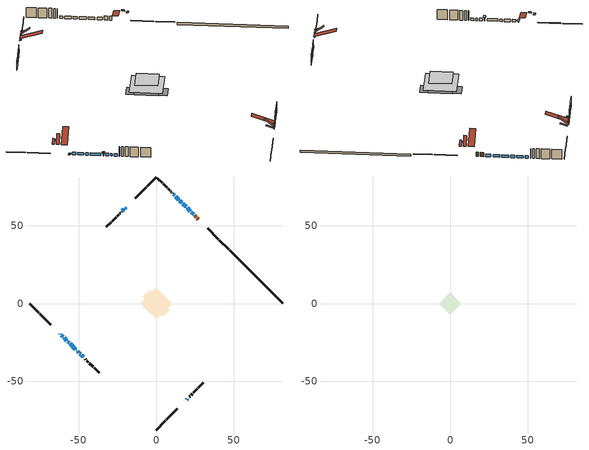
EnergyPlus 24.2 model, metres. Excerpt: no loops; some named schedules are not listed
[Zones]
conditioned space
 floor outside (Floor1 construction): -2.69,0 0,2.69 2.69,0 0,-2.69 z1.07
 floor adiabatic (Floor3 construction): -7.42,0 0,7.42 7.42,0 0,-7.42 z1.07
 floor adiabatic (AdiabaticFloorConstruction): -10.27,0 0,10.27 10.27,0 0,-10.27 z3.51
 floor foundation (Slab1 construction): -8.57,4.29 -4.29,8.57 8.57,-4.29 4.29,-8.57 z0
 wall outside (RimJoist1 construction): 0,-81.57 5.91,-75.66 / -81.57,0 -75.66,-5.91 / 0,81.57 -5.91,75.66 / 46.64,34.93 40.73,40.84 z1.07:1.37
 wall outside (RimJoist2 construction): 6.57,-75 13.59,-67.97 / -75,-6.57 -67.97,-13.59 / -6.57,75 -13.59,67.97 / 40.07,41.49 33.05,48.52 z1.07:1.37
 wall outside (AdiabaticWallConstruction 1): 27.1,54.47 26.53,55.04 / 25.87,55.7 24.78,56.79 z1.07:3.1
 wall outside (AdiabaticWallConstruction): -62.03,-19.54 -61.82,-19.75 z1.07:1.36; -61.17,-20.4 -60.09,-21.48 / 24.12,57.45 22.6,58.96 / -59.43,-22.13 -57.6,-23.97 / 21.95,59.62 19.85,61.72 / 19.19,62.38 17.15,64.41 / 19.54,-62.03 19.99,-61.58 / -56.94,-24.62 -56.18,-25.38 / 16.5,65.07 15.29,66.28 / -55.53,-26.04 -52.22,-29.34 / 14.64,66.93 12.57,68.99 / -50.7,-30.87 -49.86,-31.71 / -20.85,60.72 -21.85,59.72 / -49.2,-32.36 -48.73,-32.84 / -48.07,-33.5 -47.2,-34.36 / 11.92,69.65 11.03,70.54 z1.07:2.29; -51.57,-30 -51.35,-30.22 z1.07:2.67
 wall outside (Wall1 construction): 20.65,-60.92 20.71,-60.86 / -46.55,-35.02 -46.48,-35.09 / -22.5,59.06 -22.57,59 / 10.37,71.2 10.3,71.26 z1.07:5.95
 wall outside (Wall2 construction): 21.37,-60.2 21.8,-59.77 / -45.82,-35.74 -45.39,-36.17 / -23.23,58.34 -23.66,57.91 / 9.65,71.92 9.22,72.35 z1.07:5.95
 wall outside (Wall3 construction): 22.46,-59.11 23.36,-58.21 / -44.73,-36.83 -43.84,-37.73 / -24.32,57.25 -25.21,56.35 / 8.56,73.01 7.66,73.91 z1.07:5.95
 wall outside (Wall4 construction): 24.01,-57.55 26.52,-55.05 / -43.18,-38.39 -40.67,-40.89 / -25.87,55.7 -28.38,53.19 / 7,74.56 4.5,77.07 z1.07:5.95
 wall outside (Wall5 construction): 27.18,-54.39 30.36,-51.21 / -40.02,-41.55 -36.83,-44.73 / -29.03,52.53 -32.22,49.35 / 3.84,77.73 0.66,80.91 z1.07:5.95
 wall foundation (FoundationWall1 construction): 81.57,0 47.3,34.27 z0:1.07
 window (WindowConstruction 15): -62.03,-19.54 -61.82,-19.74 z1.07:1.36
 window (WindowConstruction 5): -61.17,-20.4 -60.09,-21.48 z1.07:2.29
 window (WindowConstruction 6): 24.12,57.45 22.6,58.96 z1.07:2.29
 window (WindowConstruction 7): -59.43,-22.13 -57.6,-23.97 z1.07:2.29
 window (WindowConstruction 8): 21.95,59.62 19.85,61.72 z1.07:2.29
 window (WindowConstruction 9): 19.19,62.38 17.15,64.41 z1.07:2.29
 window (WindowConstruction 10): 19.54,-62.03 19.99,-61.58 z1.07:2.29
 window (WindowConstruction 11): -56.94,-24.62 -56.18,-25.38 z1.07:2.29
 window (WindowConstruction 12): 16.5,65.07 15.29,66.27 z1.07:2.29
 window (WindowConstruction 13): -55.53,-26.04 -52.22,-29.34 z1.07:2.29
 window (WindowConstruction 14): 14.64,66.93 12.57,68.99 z1.07:2.29
 window (WindowConstruction 16): -51.57,-30 -51.35,-30.21 z1.07:2.67
 window (WindowConstruction): -50.7,-30.87 -49.86,-31.71 z1.07:2.29
 window (WindowConstruction 1): -20.85,60.72 -21.85,59.72 z1.07:2.29
 window (WindowConstruction 2): -49.2,-32.36 -48.73,-32.84 z1.07:2.29
 window (WindowConstruction 3): -48.07,-33.5 -47.2,-34.36 z1.07:2.29
 window (WindowConstruction 4): 11.92,69.65 11.03,70.54 z1.07:2.29
 door (Door): 27.1,54.47 26.53,55.04 z1.07:3.1
 door (Door 1): 25.87,55.7 24.78,56.79 z1.07:3.1
 ceiling adiabatic (AdiabaticFloorConstruction): 0,-10.27 10.27,0 0,10.27 -10.27,0 z3.51
 roof outside (Roof1 construction): 14.84,-66.73,5.95 12.61,-64.5,7 12.02,-65.09,7 14.25,-67.32,5.95; -66.73,-14.84,5.95 -64.5,-12.61,7 -65.09,-12.02,7 -67.32,-14.25,5.95; -14.84,66.73,5.95 -12.61,64.5,7 -12.02,65.09,7 -14.25,67.32,5.95; 31.8,49.76,5.95 29.58,47.54,7 30.16,46.95,7 32.39,49.18,5.95
 roof outside (Roof2 construction): 16.39,-65.17,5.95 13.51,-62.29,9.01 12.61,-63.19,9.01 15.49,-66.07,5.95; -65.17,-16.39,5.95 -62.29,-13.51,9.01 -63.19,-12.61,9.01 -66.07,-15.49,5.95; -16.39,65.17,5.95 -13.51,62.29,9.01 -12.61,63.19,9.01 -15.49,66.07,5.95; 30.25,51.32,5.95 27.36,48.44,9.01 28.26,47.53,9.01 31.15,50.42,5.95
 roof outside (AdiabaticRoofConstruction): -20.19,61.37,5.95 -19.57,60.75,6.24 -18.92,61.41,6.24 -19.54,62.03,5.95
 skylight (SkylightConstruction): -20.19,61.37,5.95 -19.57,60.76,6.24 -18.92,61.41,6.24 -19.54,62.03,5.95
attic - vented
 floor to conditioned space (Floor2 construction Reversed): -7.14,0 0,7.14 7.14,0 0,-7.14 z5.95
 roof outside (Roof3 construction): 18.88,-62.68,5.95 11.93,-55.73,9.22 10.1,-57.56,9.22 17.05,-64.51,5.95; -62.68,-18.88,5.95 -55.73,-11.93,9.22 -57.56,-10.1,9.22 -64.51,-17.05,5.95; -18.88,62.68,5.95 -11.93,55.73,9.22 -10.1,57.56,9.22 -17.05,64.51,5.95; 27.76,53.81,5.95 20.8,46.86,9.22 22.64,45.03,9.22 29.59,51.98,5.95
shading: -61.61,-19.95 -62.24,-19.33 -63.2,-20.3 -62.58,-20.92 z1.66; -51.14,-30.43 -51.78,-29.79 -52.75,-30.76 -52.11,-31.39 z2.97
[Building]
Building 1: Terrain=Suburbs
[Site:Location]
Vancouver Intl AP_BC: Latitude {deg}=49.19; Longitude {deg}=-123.18; Time Zone {hr}=-8; Elevation {m}=4; Keep Site Location Information=Yes
[Site:GroundTemperature:Shallow]
8.06451, 6.96315, 6.87495, 7.3976, 9.49575, 11.5841, 13.3946, 14.5416, 14.639, 13.7062, 11.9418, 9.91751
[Site:WaterMainsTemperature]
Calculation Method=Schedule; Temperature Schedule=mains temperature schedule
[Material] Roughness=Rough; Thermal Absorptance=0.9
Name | Thickness {m} | Conductivity {W/m-K} | Density {kg/m3} | Specific Heat {J/kg-K} | Solar Absorptance | Visible Absorptance
asphalt or fiberglass shingles | 0.00635 | 0.162714 | 1121.4 | 1465.45 | 0.4 | 0.4
asphalt or fiberglass shingles 1 | 0.00635 | 0.162714 | 1121.4 | 1465.45 | 0.7 | 0.7
ceiling loosefill ins | 0.338667 | 0.0480833 | 16.02 | 1046.75 | 0.7 | 0.7
ceiling stud and cavity | 0.1397 | 0.666682 | 65.682 | 1177.47 | 0.7 | 0.7
concrete 4.0 in. | 0.1016 | 1.803125 | 2242.8 | 837.4 | 0.7 | 0.7
concrete 8.0 in. | 0.2032 | 1.803125 | 2242.8 | 837.4 | 0.7 | 0.7
door material | 0.04445 | 0.0451087 | 512.64 | 1214.23 | 0.7 | 0.7
exterior vertical ins | 0.0610394 | 0.029427 | 32.04 | 1214.23 | 0.7 | 0.7
floor covering | 0.0127 | 0.0433444 | 54.468 | 1339.84 | 0.6 | 0.6
floor covering 1 | 0.0127 | 9.015625 | 54.468 | 1339.84 | 0.6 | 0.6
floor rigid ins; roof rigid ins 1; wall rigid ins 1 | 0.512978 | 0.029427 | 32.04 | 1214.23 | 0.7 | 0.7
floor stud and cavity | 0.1397 | 1.61265 | 92.3553 | 1139.71 | 0.7 | 0.7
floor stud and cavity 1 | 0.0889 | 0.194033 | 50.32683 | 1063.81 | 0.7 | 0.7
floor stud and cavity 2 | 0.1397 | 1.75129 | 37.0049 | 1207.88 | 0.7 | 0.7
furniture material conditioned space 1 | 0.1524 | 0.115458 | 640.8 | 1214.23 | 0.6 | 0.6
gypsum board | 0.0127 | 0.160291 | 801 | 837.4 | 0.6 | 0.6
gypsum board 1 | 0.0127 | 0.160291 | 801 | 837.4 | 0.7 | 0.7
interior horizontal ins | 0.0647705 | 0.029427 | 32.04 | 1214.23 | 0.7 | 0.7
osb sheathing 0.5 in. | 0.0127 | 0.115458 | 512.64 | 1214.23 | 0.7 | 0.7
osb sheathing 0.75 in. | 0.01905 | 0.115458 | 512.64 | 1214.23 | 0.7 | 0.7
osb sheathing 2.0 in. | 0.0508 | 0.115458 | 512.64 | 1214.23 | 0.7 | 0.7
rim joist rigid ins; roof rigid ins; wall rigid ins | 0.051816 | 0.029427 | 32.04 | 1214.23 | 0.7 | 0.7
rim joist stud and cavity | 0.0508 | 0.0405436 | 125.044 | 1163.47 | 0.6 | 0.6
rim joist stud and cavity 1 | 0.0508 | 0.0292424 | 125.044 | 1163.47 | 0.6 | 0.6
roof stud and cavity | 0.2032 | 0.176511 | 78.34581 | 1123.46 | 0.7 | 0.7
roof stud and cavity 1 | 0.2032 | 0.171845 | 78.34581 | 1123.46 | 0.7 | 0.7
roof stud and cavity 2 | 0.18415 | 1.78685 | 37.0049 | 1207.88 | 0.6 | 0.6
wall stud and cavity | 0.1397 | 0.0822159 | 139.0536 | 1170.24 | 0.7 | 0.7
wall stud and cavity 1 | 0.1397 | 0.204483 | 139.0536 | 1170.24 | 0.7 | 0.7
wall stud and cavity 2 | 0.1397 | 0.22224 | 139.0536 | 1170.24 | 0.7 | 0.7
wall stud and cavity 3 | 0.1397 | 0.215597 | 139.0536 | 1170.24 | 0.7 | 0.7
wall stud and cavity 4 | 0.1397 | 0.220388 | 139.0536 | 1170.24 | 0.7 | 0.7
wall stud and cavity 5 | 0.0889 | 0.380278 | 52.3479 | 1209.89 | 0.7 | 0.7
wall stud and cavity 6 | 0.0889 | 0.391764 | 83.0341 | 1211.67 | 0.7 | 0.7
wood siding | 0.0254 | 0.102417 | 544.68 | 1172.36 | 0.4 | 0.4
wood siding 1; wood siding 2; wood siding 3 | 0.0254 | 0.102417 | 544.68 | 1172.36 | 0.7 | 0.7
[WindowMaterial:SimpleGlazingSystem]
Name | U-Factor {W/m2-K} | Solar Heat Gain Coefficient
SkylightMaterial | 3.46922 | 0.6935
WindowMaterial | 3.04511 | 0.45
WindowMaterial 1 | 2.91452 | 0.67
WindowMaterial 10 | 3.01672 | 0.5
WindowMaterial 11 | 2.98322 | 0.56
WindowMaterial 12 | 2.95597 | 0.6
WindowMaterial 13 | 2.90941 | 0.66
WindowMaterial 14 | 2.92587 | 0.63
WindowMaterial 15 | 6.00221 | 0.51
WindowMaterial 16 | 3.07123 | 0.35
WindowMaterial 2 | 2.97187 | 0.62
WindowMaterial 3 | 2.97584 | 0.57
WindowMaterial 4 | 2.975272 | 0.57
WindowMaterial 5 | 2.91111 | 0.68
WindowMaterial 6 | 2.94518 | 0.61
WindowMaterial 7 | 2.88953 | 0.69
WindowMaterial 8 | 2.97754 | 0.59
WindowMaterial 9 | 2.92644 | 0.63
[Construction]
AdiabaticFloorConstruction: floor stud and cavity 2, floor rigid ins, osb sheathing 0.75 in., floor covering
AdiabaticRoofConstruction: asphalt or fiberglass shingles 1, roof rigid ins 1, osb sheathing 0.75 in., roof stud and cavity 2
AdiabaticWallConstruction: wood siding 2, wall rigid ins 1, wall stud and cavity 5, gypsum board
AdiabaticWallConstruction 1: wood siding 3, wall rigid ins 1, wall stud and cavity 5, gypsum board
Door; Door 1: door material
Floor1 construction: floor stud and cavity, osb sheathing 0.75 in., floor covering
Floor2 construction Reversed: gypsum board, ceiling stud and cavity, ceiling loosefill ins
Floor3 construction: floor stud and cavity 1, floor covering 1
FoundationWall1 construction: concrete 8.0 in., gypsum board 1
furniture construction conditioned space 1: furniture material conditioned space 1
PartitionWallConstruction: gypsum board, wall stud and cavity 6, gypsum board
RimJoist1 construction: wood siding 1, rim joist rigid ins, osb sheathing 2.0 in., rim joist stud and cavity
RimJoist2 construction: wood siding 1, osb sheathing 2.0 in., rim joist stud and cavity 1
Roof1 construction: asphalt or fiberglass shingles, roof rigid ins, osb sheathing 0.75 in., roof stud and cavity, gypsum board
Roof2 construction: asphalt or fiberglass shingles, roof rigid ins, osb sheathing 0.75 in., roof stud and cavity 1, gypsum board
Roof3 construction: asphalt or fiberglass shingles
SkylightConstruction: SkylightMaterial
Slab1 construction: concrete 4.0 in.
Wall1 construction: wood siding, osb sheathing 0.5 in., wall stud and cavity, gypsum board
Wall2 construction: wood siding, wall rigid ins, osb sheathing 0.5 in., wall stud and cavity 1, gypsum board
Wall3 construction: wood siding, wall rigid ins, osb sheathing 0.5 in., wall stud and cavity 2, gypsum board
Wall4 construction: wood siding, wall rigid ins, osb sheathing 0.5 in., wall stud and cavity 3, gypsum board
Wall5 construction: wood siding, wall rigid ins, osb sheathing 0.5 in., wall stud and cavity 4, gypsum board
WindowConstruction: WindowMaterial
WindowConstruction 1: WindowMaterial 1
WindowConstruction 10: WindowMaterial 10
WindowConstruction 11: WindowMaterial 11
WindowConstruction 12: WindowMaterial 12
WindowConstruction 13: WindowMaterial 13
WindowConstruction 14: WindowMaterial 14
WindowConstruction 15: WindowMaterial 15
WindowConstruction 16: WindowMaterial 16
WindowConstruction 2: WindowMaterial 2
WindowConstruction 3: WindowMaterial 3
WindowConstruction 4: WindowMaterial 4
WindowConstruction 5: WindowMaterial 5
WindowConstruction 6: WindowMaterial 6
WindowConstruction 7: WindowMaterial 7
WindowConstruction 8: WindowMaterial 8
WindowConstruction 9: WindowMaterial 9
[Zone] Multiplier=1; Part of Total Floor Area=Yes
Name | Volume {m3}
attic - vented | 54.8535
conditioned space | 720.9
[Space]
Name | Zone | Volume {m3}
attic - vented 1 | attic - vented | 54.8535
conditioned space 1 | conditioned space | 720.9
[ZoneInfiltration:EffectiveLeakageArea]
infil attic - vented 1: Zone or Space=attic - vented 1; Schedule=Always On Discrete; Effective Air Leakage Area {cm2}=4214.48; Stack Coefficient=0.000227896; Wind Coefficient=1.01997e-05
[ZoneMixing]
whole house fan mix: Zone or Space=attic - vented; Schedule=Always On Continuous; Design Flow Rate Calculation Method=Flow/Zone; Design Flow Rate {m3/s}=0; Source Zone or Space=conditioned space
[SurfaceProperty:ExposedFoundationPerimeter]
Slab1: Exposed Perimeter Calculation Method=TotalExposedPerimeter; Total Exposed Perimeter {m}=48.464
[InternalMass] Zone or ZoneList=conditioned space; Space or SpaceList=conditioned space 1
Name | Construction | Surface Area {m2}
furniture mass conditioned space 1 | furniture construction conditioned space 1 | 178.216
partition wall mass | PartitionWallConstruction | 335.51
[Lights]
interior lighting: Zone or ZoneList or Space or SpaceList=conditioned space 1; Schedule=interior lighting schedule; Design Level Calculation Method=LightingLevel; Lighting Level {W}=343.2; Return Air Fraction=0; Fraction Radiant=0.6; Fraction Visible=0.2; Fraction Replaceable=1
[People]
occupants: Zone or ZoneList or Space or SpaceList=conditioned space 1; Number of People Schedule=occupants schedule; Number of People Calculation Method=People; Number of People=3; Fraction Radiant=0.314171; Sensible Heat Fraction=0.56303; Activity Level Schedule=occupants activity schedule; Carbon Dioxide Generation Rate {m3/s-W}=0; Enable ASHRAE 55 Comfort Warnings=No; Mean Radiant Temperature Calculation Type=EnclosureAveraged
[ElectricEquipment] Zone or ZoneList or Space or SpaceList=conditioned space 1; Design Level Calculation Method=EquipmentLevel
Name | Schedule | Design Level {W} | Fraction Latent | Fraction Radiant | Fraction Lost
clothes dryer | clothes dryer schedule | 140.772 | 0.015 | 0.081 | 0.85
clothes washer | clothes washer schedule | 32.1985 | 0.03 | 0.162 | 0.7
cooking range | cooking range schedule | 215.147 | 0.08 | 0.432 | 0.2
dishwasher | dishwasher schedule | 66.8632 | 0.3 | 0.18 | 0.4
fridge | fridge schedule | 72.9452 | 0 | 0.6 | 0
mech vent bath fan 0 | mech vent bath fan 0 schedule | 50.2 | 0 | 0 | 1
mech vent bath fan 1 | mech vent bath fan 1 schedule | 50.2 | 0 | 0 | 1
mech vent house fan | mech vent house fan schedule | 0 | 0 | 0 | 1
mech vent house fan cfis | mech vent house fan cfis schedule | 0 | 0 | 0 | 0
mech vent range fan 0 | mech vent range fan 0 schedule | 57 | 0 | 0 | 1
misc plug loads | misc plug loads schedule | 494.7 | 0.045 | 0.513 | 0.1
whole house fan | Always On Discrete | 0 | 0 | 0 | 1
[OtherEquipment] Zone or ZoneList or Space or SpaceList=conditioned space 1; Design Level Calculation Method=EquipmentLevel
Name | Fuel Type | Schedule | Design Level {W} | Fraction Latent | Fraction Radiant | Fraction Lost
clothes dryer 1 | Electricity | clothes dryer schedule | 0 | 0.015 | 0.081 | 0.85
cooking range 1 | Electricity | cooking range schedule | 0 | 0.08 | 0.432 | 0.2
general water use latent | None | general water use schedule | 62.594 | 1 | 0 | 0
general water use sensible | None | general water use schedule | -61.6891 | 0 | 0.6 | 0
mech vent house fan latent load | None | Always On Discrete | 0 | 1 | 0 | 0
mech vent house fan sensible load | None | Always On Discrete | 0 | 0 | 0 | 0
water heater energy adjustment1 | NaturalGas | Always On Discrete | 0.01 | 0 | 0 | 1
[ZoneInfiltration:DesignFlowRate] Zone or ZoneList or Space or SpaceList=conditioned space 1; Schedule=Always On Discrete; Design Flow Rate Calculation Method=Flow/Zone; Design Flow Rate {m3/s}=0
infil flow; natural vent flow; whole house fan flow
[Foundation:Kiva]
Foundation Kiva 1: Initial Indoor Air Temperature {C}=18; Interior Horizontal Insulation Material=interior horizontal ins; Interior Horizontal Insulation Depth {m}=0; Interior Horizontal Insulation Width {m}=0.599999; Wall Height Above Grade {m}=1.07; Wall Depth Below Slab {m}=0.2032; Custom Block Material Name 1=exterior vertical ins; Custom Block Depth 1 {m}=1.07; Custom Block X Position 1 {m}=0.2159; Custom Block Z Position 1 {m}=0
[Foundation:Kiva:Settings]
Soil Conductivity {W/m-K}=0.849921; Soil Density {kg/m3}=1842.3; Soil Specific Heat {J/kg-K}=418.7; Ground Solar Absorptivity=0.9; Ground Thermal Absorptivity=0.9; Ground Surface Roughness {m}=0.03; Far-Field Width {m}=40; Deep-Ground Boundary Condition=ZeroFlux; Deep-Ground Depth {m}=40; Minimum Cell Dimension {m}=0.2; Maximum Cell Growth Coefficient=3; Simulation Timestep=Timestep
[Exterior:Lights]
exterior lighting: Schedule=exterior lighting schedule; Design Level {W}=75.6
[Schedule:Constant]
Name | Hourly Value
Always On Continuous; mech vent house fan schedule; mech vent house fan cfis schedule; Always On Discrete | 1
occupants activity schedule | 117.228
fridge schedule | 0
[Schedule:Week:Daily]
interior lighting schedule Week Rule - Jan1-Jan27: interior lighting schedule day, interior lighting schedule day, interior lighting schedule day, interior lighting schedule day, interior lighting schedule day, interior lighting schedule day, interior lighting schedule day, interior lighting schedule default day, interior lighting schedule default day, interior lighting schedule default day, interior lighting schedule default day, interior lighting schedule default day
interior lighting schedule Week Rule - Jan28-Feb3: interior lighting schedule day, interior lighting schedule day, interior lighting schedule day, interior lighting schedule day, interior lighting schedule day 1, interior lighting schedule day 1, interior lighting schedule day 1, interior lighting schedule default day, interior lighting schedule default day, interior lighting schedule default day, interior lighting schedule default day, interior lighting schedule default day
interior lighting schedule Week Rule - Feb4-Feb24: interior lighting schedule day 1, interior lighting schedule day 1, interior lighting schedule day 1, interior lighting schedule day 1, interior lighting schedule day 1, interior lighting schedule day 1, interior lighting schedule day 1, interior lighting schedule default day, interior lighting schedule default day, interior lighting schedule default day, interior lighting schedule default day, interior lighting schedule default day
interior lighting schedule Week Rule - Feb25-Mar3: interior lighting schedule day 1, interior lighting schedule day 1, interior lighting schedule day 1, interior lighting schedule day 1, interior lighting schedule day 2, interior lighting schedule day 2, interior lighting schedule day 2, interior lighting schedule default day, interior lighting schedule default day, interior lighting schedule default day, interior lighting schedule default day, interior lighting schedule default day
interior lighting schedule Week Rule - Mar4-Mar31: interior lighting schedule day 2, interior lighting schedule day 2, interior lighting schedule day 2, interior lighting schedule day 2, interior lighting schedule day 2, interior lighting schedule day 2, interior lighting schedule day 2, interior lighting schedule default day, interior lighting schedule default day, interior lighting schedule default day, interior lighting schedule default day, interior lighting schedule default day
interior lighting schedule Week Rule - Apr1-Apr28: interior lighting schedule day 3, interior lighting schedule day 3, interior lighting schedule day 3, interior lighting schedule day 3, interior lighting schedule day 3, interior lighting schedule day 3, interior lighting schedule day 3, interior lighting schedule default day, interior lighting schedule default day, interior lighting schedule default day, interior lighting schedule default day, interior lighting schedule default day
interior lighting schedule Week Rule - Apr29-May5: interior lighting schedule day 3, interior lighting schedule day 3, interior lighting schedule day 4, interior lighting schedule day 4, interior lighting schedule day 4, interior lighting schedule day 4, interior lighting schedule day 4, interior lighting schedule default day, interior lighting schedule default day, interior lighting schedule default day, interior lighting schedule default day, interior lighting schedule default day
interior lighting schedule Week Rule - May6-May26: interior lighting schedule day 4, interior lighting schedule day 4, interior lighting schedule day 4, interior lighting schedule day 4, interior lighting schedule day 4, interior lighting schedule day 4, interior lighting schedule day 4, interior lighting schedule default day, interior lighting schedule default day, interior lighting schedule default day, interior lighting schedule default day, interior lighting schedule default day
interior lighting schedule Week Rule - May27-Jun2: interior lighting schedule day 4, interior lighting schedule day 4, interior lighting schedule day 4, interior lighting schedule day 4, interior lighting schedule day 4, interior lighting schedule day 5, interior lighting schedule day 5, interior lighting schedule default day, interior lighting schedule default day, interior lighting schedule default day, interior lighting schedule default day, interior lighting schedule default day
interior lighting schedule Week Rule - Jun3-Jun30: interior lighting schedule day 5, interior lighting schedule day 5, interior lighting schedule day 5, interior lighting schedule day 5, interior lighting schedule day 5, interior lighting schedule day 5, interior lighting schedule day 5, interior lighting schedule default day, interior lighting schedule default day, interior lighting schedule default day, interior lighting schedule default day, interior lighting schedule default day
interior lighting schedule Week Rule - Jul1-Jul28: interior lighting schedule day 6, interior lighting schedule day 6, interior lighting schedule day 6, interior lighting schedule day 6, interior lighting schedule day 6, interior lighting schedule day 6, interior lighting schedule day 6, interior lighting schedule default day, interior lighting schedule default day, interior lighting schedule default day, interior lighting schedule default day, interior lighting schedule default day
interior lighting schedule Week Rule - Jul29-Aug4: interior lighting schedule day 6, interior lighting schedule day 6, interior lighting schedule day 6, interior lighting schedule day 7, interior lighting schedule day 7, interior lighting schedule day 7, interior lighting schedule day 7, interior lighting schedule default day, interior lighting schedule default day, interior lighting schedule default day, interior lighting schedule default day, interior lighting schedule default day
interior lighting schedule Week Rule - Aug5-Aug25: interior lighting schedule day 7, interior lighting schedule day 7, interior lighting schedule day 7, interior lighting schedule day 7, interior lighting schedule day 7, interior lighting schedule day 7, interior lighting schedule day 7, interior lighting schedule default day, interior lighting schedule default day, interior lighting schedule default day, interior lighting schedule default day, interior lighting schedule default day
interior lighting schedule Week Rule - Aug26-Sep1: interior lighting schedule day 7, interior lighting schedule day 7, interior lighting schedule day 7, interior lighting schedule day 7, interior lighting schedule day 7, interior lighting schedule day 7, interior lighting schedule day 8, interior lighting schedule default day, interior lighting schedule default day, interior lighting schedule default day, interior lighting schedule default day, interior lighting schedule default day
interior lighting schedule Week Rule - Sep2-Sep29: interior lighting schedule day 8, interior lighting schedule day 8, interior lighting schedule day 8, interior lighting schedule day 8, interior lighting schedule day 8, interior lighting schedule day 8, interior lighting schedule day 8, interior lighting schedule default day, interior lighting schedule default day, interior lighting schedule default day, interior lighting schedule default day, interior lighting schedule default day
interior lighting schedule Week Rule - Sep30-Oct6: interior lighting schedule day 8, interior lighting schedule day 9, interior lighting schedule day 9, interior lighting schedule day 9, interior lighting schedule day 9, interior lighting schedule day 9, interior lighting schedule day 9, interior lighting schedule default day, interior lighting schedule default day, interior lighting schedule default day, interior lighting schedule default day, interior lighting schedule default day
interior lighting schedule Week Rule - Oct7-Oct27: interior lighting schedule day 9, interior lighting schedule day 9, interior lighting schedule day 9, interior lighting schedule day 9, interior lighting schedule day 9, interior lighting schedule day 9, interior lighting schedule day 9, interior lighting schedule default day, interior lighting schedule default day, interior lighting schedule default day, interior lighting schedule default day, interior lighting schedule default day
interior lighting schedule Week Rule - Oct28-Nov3: interior lighting schedule day 9, interior lighting schedule day 9, interior lighting schedule day 9, interior lighting schedule day 9, interior lighting schedule day 10, interior lighting schedule day 10, interior lighting schedule day 10, interior lighting schedule default day, interior lighting schedule default day, interior lighting schedule default day, interior lighting schedule default day, interior lighting schedule default day
interior lighting schedule Week Rule - Nov4-Nov24: interior lighting schedule day 10, interior lighting schedule day 10, interior lighting schedule day 10, interior lighting schedule day 10, interior lighting schedule day 10, interior lighting schedule day 10, interior lighting schedule day 10, interior lighting schedule default day, interior lighting schedule default day, interior lighting schedule default day, interior lighting schedule default day, interior lighting schedule default day
interior lighting schedule Week Rule - Nov25-Dec1: interior lighting schedule day 10, interior lighting schedule day 10, interior lighting schedule day 10, interior lighting schedule day 10, interior lighting schedule day 10, interior lighting schedule day 10, interior lighting schedule day 11, interior lighting schedule default day, interior lighting schedule default day, interior lighting schedule default day, interior lighting schedule default day, interior lighting schedule default day
interior lighting schedule Week Rule - Dec2-Dec31: interior lighting schedule day 11, interior lighting schedule day 11, interior lighting schedule day 11, interior lighting schedule day 11, interior lighting schedule day 11, interior lighting schedule day 11, interior lighting schedule day 11, interior lighting schedule default day, interior lighting schedule default day, interior lighting schedule default day, interior lighting schedule default day, interior lighting schedule default day
occupants schedule Week Rule - Jan1-Dec31: occupants schedule day, occupants schedule day, occupants schedule day, occupants schedule day, occupants schedule day, occupants schedule day, occupants schedule day, occupants schedule default day, occupants schedule default day, occupants schedule default day, occupants schedule default day, occupants schedule default day
clothes dryer schedule Week Rule - Jan1-Dec31: clothes dryer schedule day, clothes dryer schedule day, clothes dryer schedule day, clothes dryer schedule day, clothes dryer schedule day, clothes dryer schedule day, clothes dryer schedule day, clothes dryer schedule default day, clothes dryer schedule default day, clothes dryer schedule default day, clothes dryer schedule default day, clothes dryer schedule default day
clothes washer schedule Week Rule - Jan1-Dec31: clothes washer schedule day, clothes washer schedule day, clothes washer schedule day, clothes washer schedule day, clothes washer schedule day, clothes washer schedule day, clothes washer schedule day, clothes washer schedule default day, clothes washer schedule default day, clothes washer schedule default day, clothes washer schedule default day, clothes washer schedule default day
cooking range schedule Week Rule - Jan1-Dec31: cooking range schedule day, cooking range schedule day, cooking range schedule day, cooking range schedule day, cooking range schedule day, cooking range schedule day, cooking range schedule day, cooking range schedule default day, cooking range schedule default day, cooking range schedule default day, cooking range schedule default day, cooking range schedule default day
dishwasher schedule Week Rule - Jan1-Dec31: dishwasher schedule day, dishwasher schedule day, dishwasher schedule day, dishwasher schedule day, dishwasher schedule day, dishwasher schedule day, dishwasher schedule day, dishwasher schedule default day, dishwasher schedule default day, dishwasher schedule default day, dishwasher schedule default day, dishwasher schedule default day
mech vent bath fan 0 schedule Week Rule - Jan1-Dec31: mech vent bath fan 0 schedule day, mech vent bath fan 0 schedule day, mech vent bath fan 0 schedule day, mech vent bath fan 0 schedule day, mech vent bath fan 0 schedule day, mech vent bath fan 0 schedule day, mech vent bath fan 0 schedule day, mech vent bath fan 0 schedule default day, mech vent bath fan 0 schedule default day, mech vent bath fan 0 schedule default day, mech vent bath fan 0 schedule default day, mech vent bath fan 0 schedule default day
mech vent bath fan 1 schedule Week Rule - Jan1-Dec31: mech vent bath fan 1 schedule day, mech vent bath fan 1 schedule day, mech vent bath fan 1 schedule day, mech vent bath fan 1 schedule day, mech vent bath fan 1 schedule day, mech vent bath fan 1 schedule day, mech vent bath fan 1 schedule day, mech vent bath fan 1 schedule default day, mech vent bath fan 1 schedule default day, mech vent bath fan 1 schedule default day, mech vent bath fan 1 schedule default day, mech vent bath fan 1 schedule default day
mech vent range fan 0 schedule Week Rule - Jan1-Dec31: mech vent range fan 0 schedule day, mech vent range fan 0 schedule day, mech vent range fan 0 schedule day, mech vent range fan 0 schedule day, mech vent range fan 0 schedule day, mech vent range fan 0 schedule day, mech vent range fan 0 schedule day, mech vent range fan 0 schedule default day, mech vent range fan 0 schedule default day, mech vent range fan 0 schedule default day, mech vent range fan 0 schedule default day, mech vent range fan 0 schedule default day
misc plug loads schedule Week Rule - Jan1-Dec31: misc plug loads schedule day, misc plug loads schedule day, misc plug loads schedule day, misc plug loads schedule day, misc plug loads schedule day, misc plug loads schedule day, misc plug loads schedule day, misc plug loads schedule default day, misc plug loads schedule default day, misc plug loads schedule default day, misc plug loads schedule default day, misc plug loads schedule default day
general water use schedule Week Rule - Jan1-Dec31: general water use schedule day, general water use schedule day, general water use schedule day, general water use schedule day, general water use schedule day, general water use schedule day, general water use schedule day, general water use schedule default day, general water use schedule default day, general water use schedule default day, general water use schedule default day, general water use schedule default day
exterior lighting schedule Week Rule - Jan1-Jan27: exterior lighting schedule day, exterior lighting schedule day, exterior lighting schedule day, exterior lighting schedule day, exterior lighting schedule day, exterior lighting schedule day, exterior lighting schedule day, exterior lighting schedule default day, exterior lighting schedule default day, exterior lighting schedule default day, exterior lighting schedule default day, exterior lighting schedule default day
exterior lighting schedule Week Rule - Jan28-Feb3: exterior lighting schedule day, exterior lighting schedule day, exterior lighting schedule day, exterior lighting schedule day, exterior lighting schedule day 1, exterior lighting schedule day 1, exterior lighting schedule day 1, exterior lighting schedule default day, exterior lighting schedule default day, exterior lighting schedule default day, exterior lighting schedule default day, exterior lighting schedule default day
exterior lighting schedule Week Rule - Feb4-Feb24: exterior lighting schedule day 1, exterior lighting schedule day 1, exterior lighting schedule day 1, exterior lighting schedule day 1, exterior lighting schedule day 1, exterior lighting schedule day 1, exterior lighting schedule day 1, exterior lighting schedule default day, exterior lighting schedule default day, exterior lighting schedule default day, exterior lighting schedule default day, exterior lighting schedule default day
exterior lighting schedule Week Rule - Feb25-Mar3: exterior lighting schedule day 1, exterior lighting schedule day 1, exterior lighting schedule day 1, exterior lighting schedule day 1, exterior lighting schedule day 2, exterior lighting schedule day 2, exterior lighting schedule day 2, exterior lighting schedule default day, exterior lighting schedule default day, exterior lighting schedule default day, exterior lighting schedule default day, exterior lighting schedule default day
exterior lighting schedule Week Rule - Mar4-Mar31: exterior lighting schedule day 2, exterior lighting schedule day 2, exterior lighting schedule day 2, exterior lighting schedule day 2, exterior lighting schedule day 2, exterior lighting schedule day 2, exterior lighting schedule day 2, exterior lighting schedule default day, exterior lighting schedule default day, exterior lighting schedule default day, exterior lighting schedule default day, exterior lighting schedule default day
exterior lighting schedule Week Rule - Apr1-Apr28: exterior lighting schedule day 3, exterior lighting schedule day 3, exterior lighting schedule day 3, exterior lighting schedule day 3, exterior lighting schedule day 3, exterior lighting schedule day 3, exterior lighting schedule day 3, exterior lighting schedule default day, exterior lighting schedule default day, exterior lighting schedule default day, exterior lighting schedule default day, exterior lighting schedule default day
[Schedule:Year]
interior lighting schedule: interior lighting schedule Week Rule - Jan1-Jan27, 1, 1, 1, 27, interior lighting schedule Week Rule - Jan28-Feb3, 1, 28, 2, 3, interior lighting schedule Week Rule - Feb4-Feb24, 2, 4, 2, 24, interior lighting schedule Week Rule - Feb25-Mar3, 2, 25, 3, 3, interior lighting schedule Week Rule - Mar4-Mar31, 3, 4, 3, 31, interior lighting schedule Week Rule - Apr1-Apr28, 4, 1, 4, 28, interior lighting schedule Week Rule - Apr29-May5, 4, 29, 5, 5, interior lighting schedule Week Rule - May6-May26, 5, 6, 5, 26, interior lighting schedule Week Rule - May27-Jun2, 5, 27, 6, 2, interior lighting schedule Week Rule - Jun3-Jun30, 6, 3, 6, 30, interior lighting schedule Week Rule - Jul1-Jul28, 7, 1, 7, 28, interior lighting schedule Week Rule - Jul29-Aug4, 7, 29, 8, 4, interior lighting schedule Week Rule - Aug5-Aug25, 8, 5, 8, 25, interior lighting schedule Week Rule - Aug26-Sep1, 8, 26, 9, 1, interior lighting schedule Week Rule - Sep2-Sep29, 9, 2, 9, 29, interior lighting schedule Week Rule - Sep30-Oct6, 9, 30, 10, 6, interior lighting schedule Week Rule - Oct7-Oct27, 10, 7, 10, 27, interior lighting schedule Week Rule - Oct28-Nov3, 10, 28, 11, 3, interior lighting schedule Week Rule - Nov4-Nov24, 11, 4, 11, 24, interior lighting schedule Week Rule - Nov25-Dec1, 11, 25, 12, 1, interior lighting schedule Week Rule - Dec2-Dec31, 12, 2, 12, 31
occupants schedule: occupants schedule Week Rule - Jan1-Dec31, 1, 1, 12, 31
clothes dryer schedule: clothes dryer schedule Week Rule - Jan1-Dec31, 1, 1, 12, 31
clothes washer schedule: clothes washer schedule Week Rule - Jan1-Dec31, 1, 1, 12, 31
cooking range schedule: cooking range schedule Week Rule - Jan1-Dec31, 1, 1, 12, 31
dishwasher schedule: dishwasher schedule Week Rule - Jan1-Dec31, 1, 1, 12, 31
mech vent bath fan 0 schedule: mech vent bath fan 0 schedule Week Rule - Jan1-Dec31, 1, 1, 12, 31
mech vent bath fan 1 schedule: mech vent bath fan 1 schedule Week Rule - Jan1-Dec31, 1, 1, 12, 31
mech vent range fan 0 schedule: mech vent range fan 0 schedule Week Rule - Jan1-Dec31, 1, 1, 12, 31
misc plug loads schedule: misc plug loads schedule Week Rule - Jan1-Dec31, 1, 1, 12, 31
general water use schedule: general water use schedule Week Rule - Jan1-Dec31, 1, 1, 12, 31
exterior lighting schedule: exterior lighting schedule Week Rule - Jan1-Jan27, 1, 1, 1, 27, exterior lighting schedule Week Rule - Jan28-Feb3, 1, 28, 2, 3, exterior lighting schedule Week Rule - Feb4-Feb24, 2, 4, 2, 24, exterior lighting schedule Week Rule - Feb25-Mar3, 2, 25, 3, 3, exterior lighting schedule Week Rule - Mar4-Mar31, 3, 4, 3, 31, exterior lighting schedule Week Rule - Apr1-Apr28, 4, 1, 4, 28, exterior lighting schedule Week Rule - Apr29-May5, 4, 29, 5, 5, exterior lighting schedule Week Rule - May6-May26, 5, 6, 5, 26, exterior lighting schedule Week Rule - May27-Jun2, 5, 27, 6, 2, exterior lighting schedule Week Rule - Jun3-Jun30, 6, 3, 6, 30, exterior lighting schedule Week Rule - Jul1-Jul28, 7, 1, 7, 28, exterior lighting schedule Week Rule - Jul29-Aug4, 7, 29, 8, 4, exterior lighting schedule Week Rule - Aug5-Aug25, 8, 5, 8, 25, exterior lighting schedule Week Rule - Aug26-Sep1, 8, 26, 9, 1, exterior lighting schedule Week Rule - Sep2-Sep29, 9, 2, 9, 29, exterior lighting schedule Week Rule - Sep30-Oct6, 9, 30, 10, 6, exterior lighting schedule Week Rule - Oct7-Oct27, 10, 7, 10, 27, exterior lighting schedule Week Rule - Oct28-Nov3, 10, 28, 11, 3, exterior lighting schedule Week Rule - Nov4-Nov24, 11, 4, 11, 24, exterior lighting schedule Week Rule - Nov25-Dec1, 11, 25, 12, 1, exterior lighting schedule Week Rule - Dec2-Dec31, 12, 2, 12, 31
[Schedule:Compact]
mains temperature schedule: Through: 01/01, For: AllDays, Until: 24:00, 11.375, Through: 01/02, For: AllDays, Until: 24:00, 11.3367, Through: 01/03, For: AllDays, Until: 24:00, 11.2994, Through: 01/04, For: AllDays, Until: 24:00, 11.2628, Through: 01/05, For: AllDays, Until: 24:00, 11.2267, Through: 01/06, For: AllDays, Until: 24:00, 11.1917, Through: 01/07, For: AllDays, Until: 24:00, 11.1578, Through: 01/08, For: AllDays, Until: 24:00, 11.1244, Through: 01/09, For: AllDays, Until: 24:00, 11.0917, Through: 01/10, For: AllDays, Until: 24:00, 11.06, Through: 01/11, For: AllDays, Until: 24:00, 11.0289, Through: 01/12, For: AllDays, Until: 24:00, 10.9989, Through: 01/13, For: AllDays, Until: 24:00, 10.97, Through: 01/14, For: AllDays, Until: 24:00, 10.9417, Through: 01/15, For: AllDays, Until: 24:00, 10.9139, Through: 01/16, For: AllDays, Until: 24:00, 10.8878, Through: 01/17, For: AllDays, Until: 24:00, 10.8622, Through: 01/18, For: AllDays, Until: 24:00, 10.8372, Through: 01/19, For: AllDays, Until: 24:00, 10.8133, Through: 01/20, For: AllDays, Until: 24:00, 10.7906, Through: 01/21, For: AllDays, Until: 24:00, 10.7683, Through: 01/22, For: AllDays, Until: 24:00, 10.7478, Through: 01/23, For: AllDays, Until: 24:00, 10.7272, Through: 01/24, For: AllDays, Until: 24:00, 10.7083, Through: 01/25, For: AllDays, Until: 24:00, 10.69, Through: 01/26, For: AllDays, Until: 24:00, 10.6728, Through: 01/27, For: AllDays, Until: 24:00, 10.6567, Through: 01/28, For: AllDays, Until: 24:00, 10.6411, Through: 01/29, For: AllDays, Until: 24:00, 10.6267, Through: 01/30, For: AllDays, Until: 24:00, 10.6133, Through: 01/31, For: AllDays, Until: 24:00, 10.6011, Through: 02/01, For: AllDays, Until: 24:00, 10.59, Through: 02/02, For: AllDays, Until: 24:00, 10.5794, Through: 02/03, For: AllDays, Until: 24:00, 10.57, Through: 02/04, For: AllDays, Until: 24:00, 10.5617, Through: 02/05, For: AllDays, Until: 24:00, 10.5539, Through: 02/06, For: AllDays, Until: 24:00, 10.5478, Through: 02/07, For: AllDays, Until: 24:00, 10.5422, Through: 02/08, For: AllDays, Until: 24:00, 10.5378, Through: 02/09, For: AllDays, Until: 24:00, 10.5339, Through: 02/10, For: AllDays, Until: 24:00, 10.5317, Through: 02/11, For: AllDays, Until: 24:00, 10.53, Through: 02/12, For: AllDays, Until: 24:00, 10.53, Through: 02/13, For: AllDays, Until: 24:00, 10.5306, Through: 02/14, For: AllDays, Until: 24:00, 10.5317, Through: 02/15, For: AllDays, Until: 24:00, 10.5344, Through: 02/16, For: AllDays, Until: 24:00, 10.5378, Through: 02/17, For: AllDays, Until: 24:00, 10.5428, Through: 02/18, For: AllDays, Until: 24:00, 10.5483, Through: 02/19, For: AllDays, Until: 24:00, 10.5544, Through: 02/20, For: AllDays, Until: 24:00, 10.5622, Through: 02/21, For: AllDays, Until: 24:00, 10.5706, Through: 02/22, For: AllDays, Until: 24:00, 10.5806, Through: 02/23, For: AllDays, Until: 24:00, 10.5911, Through: 02/24, For: AllDays, Until: 24:00, 10.6022, Through: 02/25, For: AllDays, Until: 24:00, 10.615, Through: 02/26, For: AllDays, Until: 24:00, 10.6283, Through: 02/27, For: AllDays, Until: 24:00, 10.6428, Through: 02/28, For: AllDays, Until: 24:00, 10.6583, Through: 03/01, For: AllDays, Until: 24:00, 10.6744, Through: 03/02, For: AllDays, Until: 24:00, 10.6917, Through: 03/03, For: AllDays, Until: 24:00, 10.71, Through: 03/04, For: AllDays, Until: 24:00, 10.7294, Through: 03/05, For: AllDays, Until: 24:00, 10.7494, Through: 03/06, For: AllDays, Until: 24:00, 10.7706, Through: 03/07, For: AllDays, Until: 24:00, 10.7928, Through: 03/08, For: AllDays, Until: 24:00, 10.8161, Through: 03/09, For: AllDays, Until: 24:00, 10.84, Through: 03/10, For: AllDays, Until: 24:00, 10.8644, Through: 03/11, For: AllDays, Until: 24:00, 10.8906, Through: 03/12, For: AllDays, Until: 24:00, 10.9167, Through: 03/13, For: AllDays, Until: 24:00, 10.9444, Through: 03/14, For: AllDays, Until: 24:00, 10.9728, Through: 03/15, For: AllDays, Until: 24:00, 11.0022, Through: 03/16, For: AllDays, Until: 24:00, 11.0322, Through: 03/17, For: AllDays, Until: 24:00, 11.0633, Through: 03/18, For: AllDays, Until: 24:00, 11.095, Through: 03/19, For: AllDays, Until: 24:00, 11.1278, Through: 03/20, For: AllDays, Until: 24:00, 11.1611, Through: 03/21, For: AllDays, Until: 24:00, 11.1956, Through: 03/22, For: AllDays, Until: 24:00, 11.2306, Through: 03/23, For: AllDays, Until: 24:00, 11.2667, Through: 03/24, For: AllDays, Until: 24:00, 11.3033, Through: 03/25, For: AllDays, Until: 24:00, 11.3406, Through: 03/26, For: AllDays, Until: 24:00, 11.3789, Through: 03/27, For: AllDays, Until: 24:00, 11.4178, Through: 03/28, For: AllDays, Until: 24:00, 11.4572, Through: 03/29, For: AllDays, Until: 24:00, 11.4978, Through: 03/30, For: AllDays, Until: 24:00, 11.5389, Through: 03/31, For: AllDays, Until: 24:00, 11.5811, Through: 04/01, For: AllDays, Until: 24:00, 11.6233, Through: 04/02, For: AllDays, Until: 24:00, 11.6667, Through: 04/03, For: AllDays, Until: 24:00, 11.7106, Through: 04/04, For: AllDays, Until: 24:00, 11.755, Through: 04/05, For: AllDays, Until: 24:00, 11.8006, Through: 04/06, For: AllDays, Until: 24:00, 11.8461, Through: 04/07, For: AllDays, Until: 24:00, 11.8928, Through: 04/08, For: AllDays, Until: 24:00, 11.9394, Through: 04/09, For: AllDays, Until: 24:00, 11.9872, Through: 04/10, For: AllDays, Until: 24:00, 12.0356, Through: 04/11, For: AllDays, Until: 24:00, 12.0844, Through: 04/12, For: AllDays, Until: 24:00, 12.1333, Through: 04/13, For: AllDays, Until: 24:00, 12.1833, Through: 04/14, For: AllDays, Until: 24:00, 12.2339, Through: 04/15, For: AllDays, Until: 24:00, 12.2844, Through: 04/16, For: AllDays, Until: 24:00, 12.3361, Through: 04/17, For: AllDays, Until: 24:00, 12.3878, Through: 04/18, For: AllDays, Until: 24:00, 12.44, Through: 04/19, For: AllDays, Until: 24:00, 12.4928, Through: 04/20, For: AllDays, Until: 24:00, 12.5456, Through: 04/21, For: AllDays, Until: 24:00, 12.5994, Through: 04/22, For: AllDays, Until: 24:00, 12.6533, Through: 04/23, For: AllDays, Until: 24:00, 12.7072, Through: 04/24, For: AllDays, Until: 24:00, 12.7622, Through: 04/25, For: AllDays, Until: 24:00, 12.8172, Through: 04/26, For: AllDays, Until: 24:00, 12.8722, Through: 04/27, For: AllDays, Until: 24:00, 12.9278, Through: 04/28, For: AllDays, Until: 24:00, 12.9839, Through: 04/29, For: AllDays, Until: 24:00, 13.04, Through: 04/30, For: AllDays, Until: 24:00, 13.0961, Through: 05/01, For: AllDays, Until: 24:00, 13.1533, Through: 05/02, For: AllDays, Until: 24:00, 13.21, Through: 05/03, For: AllDays, Until: 24:00, 13.2672, Through: 05/04, For: AllDays, Until: 24:00, 13.3244, Through: 05/05, For: AllDays, Until: 24:00, 13.3817, Through: 05/06, For: AllDays, Until: 24:00, 13.4394, Through: 05/07, For: AllDays, Until: 24:00, 13.4972, Through: 05/08, For: AllDays, Until: 24:00, 13.555, Through: 05/09, For: AllDays, Until: 24:00, 13.6133, Through: 05/10, For: AllDays, Until: 24:00, 13.6711, Through: 05/11, For: AllDays, Until: 24:00, 13.7294, Through: 05/12, For: AllDays, Until: 24:00, 13.7878, Through: 05/13, For: AllDays, Until: 24:00, 13.8461, Through: 05/14, For: AllDays, Until: 24:00, 13.9044, Through: 05/15, For: AllDays, Until: 24:00, 13.9628, Through: 05/16, For: AllDays, Until: 24:00, 14.0211, Through: 05/17, For: AllDays, Until: 24:00, 14.0789, Through: 05/18, For: AllDays, Until: 24:00, 14.1372, Through: 05/19, For: AllDays, Until: 24:00, 14.1956, Through: 05/20, For: AllDays, Until: 24:00, 14.2533, Through: 05/21, For: AllDays, Until: 24:00, 14.3117, Through: 05/22, For: AllDays, Until: 24:00, 14.3694, Through: 05/23, For: AllDays, Until: 24:00, 14.4272, Through: 05/24, For: AllDays, Until: 24:00, 14.4844, Through: 05/25, For: AllDays, Until: 24:00, 14.5422, Through: 05/26, For: AllDays, Until: 24:00, 14.5994, Through: 05/27, For: AllDays, Until: 24:00, 14.6561, Through: 05/28, For: AllDays, Until: 24:00, 14.7128, Through: 05/29, For: AllDays, Until: 24:00, 14.7694, Through: 05/30, For: AllDays, Until: 24:00, 14.8261, Through: 05/31, For: AllDays, Until: 24:00, 14.8817, Through: 06/01, For: AllDays, Until: 24:00, 14.9378, Through: 06/02, For: AllDays, Until: 24:00, 14.9933, Through: 06/03, For: AllDays, Until: 24:00, 15.0483, Through: 06/04, For: AllDays, Until: 24:00, 15.1028, Through: 06/05, For: AllDays, Until: 24:00, 15.1572, Through: 06/06, For: AllDays, Until: 24:00, 15.2117, Through: 06/07, For: AllDays, Until: 24:00, 15.265, Through: 06/08, For: AllDays, Until: 24:00, 15.3183, Through: 06/09, For: AllDays, Until: 24:00, 15.3711, Through: 06/10, For: AllDays, Until: 24:00, 15.4239, Through: 06/11, For: AllDays, Until: 24:00, 15.4756, Through: 06/12, For: AllDays, Until: 24:00, 15.5272, Through: 06/13, For: AllDays, Until: 24:00, 15.5783, Through: 06/14, For: AllDays, Until: 24:00, 15.6289, Through: 06/15, For: AllDays, Until: 24:00, 15.6789, Through: 06/16, For: AllDays, Until: 24:00, 15.7283, Through: 06/17, For: AllDays, Until: 24:00, 15.7772, Through: 06/18, For: AllDays, Until: 24:00, 15.8261, Through: 06/19, For: AllDays, Until: 24:00, 15.8739, Through: 06/20, For: AllDays, Until: 24:00, 15.9211, Through: 06/21, For: AllDays, Until: 24:00, 15.9678, Through: 06/22, For: AllDays, Until: 24:00, 16.0139, Through: 06/23, For: AllDays, Until: 24:00, 16.0594, Through: 06/24, For: AllDays, Until: 24:00, 16.1044, Through: 06/25, For: AllDays, Until: 24:00, 16.1483, Through: 06/26, For: AllDays, Until: 24:00, 16.1922, Through: 06/27, For: AllDays, Until: 24:00, 16.235, Through: 06/28, For: AllDays, Until: 24:00, 16.2772, Through: 06/29, For: AllDays, Until: 24:00, 16.3183, Through: 06/30, For: AllDays, Until: 24:00, 16.3594, Through: 07/01, For: AllDays, Until: 24:00, 16.3994, Through: 07/02, For: AllDays, Until: 24:00, 16.4389, Through: 07/03, For: AllDays, Until: 24:00, 16.4772, Through: 07/04, For: AllDays, Until: 24:00, 16.515, Through: 07/05, For: AllDays, Until: 24:00, 16.5522, Through: 07/06, For: AllDays, Until: 24:00, 16.5883, Through: 07/07, For: AllDays, Until: 24:00, 16.6239, Through: 07/08, For: AllDays, Until: 24:00, 16.6583, Through: 07/09, For: AllDays, Until: 24:00, 16.6922, Through: 07/10, For: AllDays, Until: 24:00, 16.7256, Through: 07/11, For: AllDays, Until: 24:00, 16.7578, Through: 07/12, For: AllDays, Until: 24:00, 16.7889, Through: 07/13, For: AllDays, Until: 24:00, 16.8194, Through: 07/14, For: AllDays, Until: 24:00, 16.8489, Through: 07/15, For: AllDays, Until: 24:00, 16.8778, Through: 07/16, For: AllDays, Until: 24:00, 16.9056, Through: 07/17, For: AllDays, Until: 24:00, 16.9328, Through: 07/18, For: AllDays, Until: 24:00, 16.9589, Through: 07/19, For: AllDays, Until: 24:00, 16.9839, Through: 07/20, For: AllDays, Until: 24:00, 17.0083, Through: 07/21, For: AllDays, Until: 24:00, 17.0317, Through: 07/22, For: AllDays, Until: 24:00, 17.0544, Through: 07/23, For: AllDays, Until: 24:00, 17.0761, Through: 07/24, For: AllDays, Until: 24:00, 17.0967, Through: 07/25, For: AllDays, Until: 24:00, 17.1161, Through: 07/26, For: AllDays, Until: 24:00, 17.135, Through: 07/27, For: AllDays, Until: 24:00, 17.1528, Through: 07/28, For: AllDays, Until: 24:00, 17.1694, Through: 07/29, For: AllDays, Until: 24:00, 17.1856, Through: 07/30, For: AllDays, Until: 24:00, 17.2, Through: 07/31, For: AllDays, Until: 24:00, 17.2144, Through: 08/01, For: AllDays, Until: 24:00, 17.2272, Through: 08/02, For: AllDays, Until: 24:00, 17.2389, Through: 08/03, For: AllDays, Until: 24:00, 17.25, Through: 08/04, For: AllDays, Until: 24:00, 17.26, Through: 08/05, For: AllDays, Until: 24:00, 17.2689, Through: 08/06, For: AllDays, Until: 24:00, 17.2772, Through: 08/07, For: AllDays, Until: 24:00, 17.2839, Through: 08/08, For: AllDays, Until: 24:00, 17.29, Through: 08/09, For: AllDays, Until: 24:00, 17.295, Through: 08/10, For: AllDays, Until: 24:00, 17.2989, Through: 08/11, For: AllDays, Until: 24:00, 17.3022, Through: 08/12, For: AllDays, Until: 24:00, 17.3039, Through: 08/13, For: AllDays, Until: 24:00, 17.305, Through: 08/14, For: AllDays, Until: 24:00, 17.305, Through: 08/15, For: AllDays, Until: 24:00, 17.3039, Through: 08/16, For: AllDays, Until: 24:00, 17.3022, Through: 08/17, For: AllDays, Until: 24:00, 17.2989, Through: 08/18, For: AllDays, Until: 24:00, 17.295, Through: 08/19, For: AllDays, Until: 24:00, 17.29, Through: 08/20, For: AllDays, Until: 24:00, 17.2839, Through: 08/21, For: AllDays, Until: 24:00, 17.2772, Through: 08/22, For: AllDays, Until: 24:00, 17.2689, Through: 08/23, For: AllDays, Until: 24:00, 17.26, Through: 08/24, For: AllDays, Until: 24:00, 17.25, Through: 08/25, For: AllDays, Until: 24:00, 17.2394, Through: 08/26, For: AllDays, Until: 24:00, 17.2272, Through: 08/27, For: AllDays, Until: 24:00, 17.2144, Through: 08/28, For: AllDays, Until: 24:00, 17.2006, Through: 08/29, For: AllDays, Until: 24:00, 17.1856, Through: 08/30, For: AllDays, Until: 24:00, 17.1694, Through: 08/31, For: AllDays, Until: 24:00, 17.1528, Through: 09/01, For: AllDays, Until: 24:00, 17.135, Through: 09/02, For: AllDays, Until: 24:00, 17.1161, Through: 09/03, For: AllDays, Until: 24:00, 17.0967, Through: 09/04, For: AllDays, Until: 24:00, 17.0761, Through: 09/05, For: AllDays, Until: 24:00, 17.0544, Through: 09/06, For: AllDays, Until: 24:00, 17.0322, Through: 09/07, For: AllDays, Until: 24:00, 17.0089, Through: 09/08, For: AllDays, Until: 24:00, 16.9844, Through: 09/09, For: AllDays, Until: 24:00, 16.9589, Through: 09/10, For: AllDays, Until: 24:00, 16.9328, Through: 09/11, For: AllDays, Until: 24:00, 16.9061, Through: 09/12, For: AllDays, Until: 24:00, 16.8783, Through: 09/13, For: AllDays, Until: 24:00, 16.8494, Through: 09/14, For: AllDays, Until: 24:00, 16.8194, Through: 09/15, For: AllDays, Until: 24:00, 16.7894, Through: 09/16, For: AllDays, Until: 24:00, 16.7578, Through: 09/17, For: AllDays, Until: 24:00, 16.7256, Through: 09/18, For: AllDays, Until: 24:00, 16.6928, Through: 09/19, For: AllDays, Until: 24:00, 16.6589, Through: 09/20, For: AllDays, Until: 24:00, 16.6239, Through: 09/21, For: AllDays, Until: 24:00, 16.5889, Through: 09/22, For: AllDays, Until: 24:00, 16.5522, Through: 09/23, For: AllDays, Until: 24:00, 16.5156, Through: 09/24, For: AllDays, Until: 24:00, 16.4778, Through: 09/25, For: AllDays, Until: 24:00, 16.4389, Through: 09/26, For: AllDays, Until: 24:00, 16.3994, Through: 09/27, For: AllDays, Until: 24:00, 16.3594, Through: 09/28, For: AllDays, Until: 24:00, 16.3189, Through: 09/29, For: AllDays, Until: 24:00, 16.2772, Through: 09/30, For: AllDays, Until: 24:00, 16.235, Through: 10/01, For: AllDays, Until: 24:00, 16.1922, Through: 10/02, For: AllDays, Until: 24:00, 16.1489, Through: 10/03, For: AllDays, Until: 24:00, 16.1044, Through: 10/04, For: AllDays, Until: 24:00, 16.06, Through: 10/05, For: AllDays, Until: 24:00, 16.0144, Through: 10/06, For: AllDays, Until: 24:00, 15.9683, Through: 10/07, For: AllDays, Until: 24:00, 15.9217, Through: 10/08, For: AllDays, Until: 24:00, 15.8744, Through: 10/09, For: AllDays, Until: 24:00, 15.8261, Through: 10/10, For: AllDays, Until: 24:00, 15.7778, Through: 10/11, For: AllDays, Until: 24:00, 15.7289, Through: 10/12, For: AllDays, Until: 24:00, 15.6794, Through: 10/13, For: AllDays, Until: 24:00, 15.6294, Through: 10/14, For: AllDays, Until: 24:00, 15.5789, Through: 10/15, For: AllDays, Until: 24:00, 15.5278, Through: 10/16, For: AllDays, Until: 24:00, 15.4761, Through: 10/17, For: AllDays, Until: 24:00, 15.4244, Through: 10/18, For: AllDays, Until: 24:00, 15.3717, Through: 10/19, For: AllDays, Until: 24:00, 15.3189, Through: 10/20, For: AllDays, Until: 24:00, 15.2656, Through: 10/21, For: AllDays, Until: 24:00, 15.2117, Through: 10/22, For: AllDays, Until: 24:00, 15.1578, Through: 10/23, For: AllDays, Until: 24:00, 15.1033, Through: 10/24, For: AllDays, Until: 24:00, 15.0489, Through: 10/25, For: AllDays, Until: 24:00, 14.9933, Through: 10/26, For: AllDays, Until: 24:00, 14.9383, Through: 10/27, For: AllDays, Until: 24:00, 14.8822, Through: 10/28, For: AllDays, Until: 24:00, 14.8261, Through: 10/29, For: AllDays, Until: 24:00, 14.77, Through: 10/30, For: AllDays, Until: 24:00, 14.7133, Through: 10/31, For: AllDays, Until: 24:00, 14.6567, Through: 11/01, For: AllDays, Until: 24:00, 14.5994, Through: 11/02, For: AllDays, Until: 24:00, 14.5428, Through: 11/03, For: AllDays, Until: 24:00, 14.485, Through: 11/04, For: AllDays, Until: 24:00, 14.4278, Through: 11/05, For: AllDays, Until: 24:00, 14.37, Through: 11/06, For: AllDays, Until: 24:00, 14.3122, Through: 11/07, For: AllDays, Until: 24:00, 14.2539, Through: 11/08, For: AllDays, Until: 24:00, 14.1961, Through: 11/09, For: AllDays, Until: 24:00, 14.1378, Through: 11/10, For: AllDays, Until: 24:00, 14.0794, Through: 11/11, For: AllDays, Until: 24:00, 14.0217, Through: 11/12, For: AllDays, Until: 24:00, 13.9633, Through: 11/13, For: AllDays, Until: 24:00, 13.905, Through: 11/14, For: AllDays, Until: 24:00, 13.8467, Through: 11/15, For: AllDays, Until: 24:00, 13.7883, Through: 11/16, For: AllDays, Until: 24:00, 13.73, Through: 11/17, For: AllDays, Until: 24:00, 13.6717, Through: 11/18, For: AllDays, Until: 24:00, 13.6139, Through: 11/19, For: AllDays, Until: 24:00, 13.5556, Through: 11/20, For: AllDays, Until: 24:00, 13.4978, Through: 11/21, For: AllDays, Until: 24:00, 13.44, Through: 11/22, For: AllDays, Until: 24:00, 13.3822, Through: 11/23, For: AllDays, Until: 24:00, 13.325, Through: 11/24, For: AllDays, Until: 24:00, 13.2678, Through: 11/25, For: AllDays, Until: 24:00, 13.2106, Through: 11/26, For: AllDays, Until: 24:00, 13.1533, Through: 11/27, For: AllDays, Until: 24:00, 13.0967, Through: 11/28, For: AllDays, Until: 24:00, 13.0406, Through: 11/29, For: AllDays, Until: 24:00, 12.9844, Through: 11/30, For: AllDays, Until: 24:00, 12.9283, Through: 12/01, For: AllDays, Until: 24:00, 12.8728, Through: 12/02, For: AllDays, Until: 24:00, 12.8172, Through: 12/03, For: AllDays, Until: 24:00, 12.7622, Through: 12/04, For: AllDays, Until: 24:00, 12.7078, Through: 12/05, For: AllDays, Until: 24:00, 12.6533, Through: 12/06, For: AllDays, Until: 24:00, 12.5994, Through: 12/07, For: AllDays, Until: 24:00, 12.5461, Through: 12/08, For: AllDays, Until: 24:00, 12.4928, Through: 12/09, For: AllDays, Until: 24:00, 12.4406, Through: 12/10, For: AllDays, Until: 24:00, 12.3883, Through: 12/11, For: AllDays, Until: 24:00, 12.3361, Through: 12/12, For: AllDays, Until: 24:00, 12.285, Through: 12/13, For: AllDays, Until: 24:00, 12.2339, Through: 12/14, For: AllDays, Until: 24:00, 12.1839, Through: 12/15, For: AllDays, Until: 24:00, 12.1339, Through: 12/16, For: AllDays, Until: 24:00, 12.0844, Through: 12/17, For: AllDays, Until: 24:00, 12.0361, Through: 12/18, For: AllDays, Until: 24:00, 11.9878, Through: 12/19, For: AllDays, Until: 24:00, 11.94, Through: 12/20, For: AllDays, Until: 24:00, 11.8933, Through: 12/21, For: AllDays, Until: 24:00, 11.8467, Through: 12/22, For: AllDays, Until: 24:00, 11.8006, Through: 12/23, For: AllDays, Until: 24:00, 11.7556, Through: 12/24, For: AllDays, Until: 24:00, 11.7111, Through: 12/25, For: AllDays, Until: 24:00, 11.6672, Through: 12/26, For: AllDays, Until: 24:00, 11.6239, Through: 12/27, For: AllDays, Until: 24:00, 11.5811, Through: 12/28, For: AllDays, Until: 24:00, 11.5394, Through: 12/29, For: AllDays, Until: 24:00, 11.4983, Through: 12/30, For: AllDays, Until: 24:00, 11.4578, Through: 12/31, For: AllDays, Until: 24:00, 11.4183
